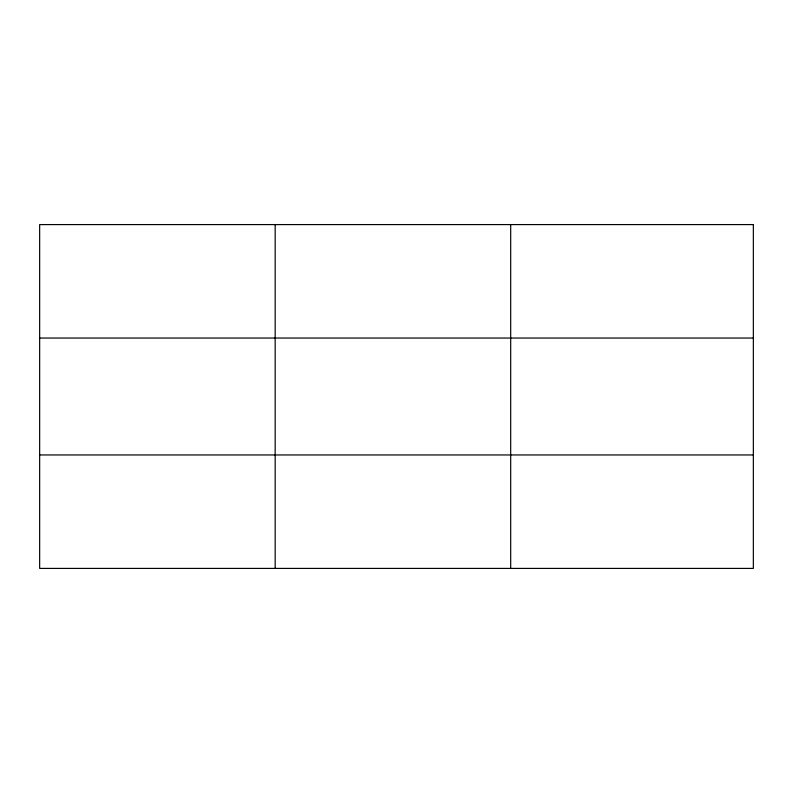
<?xml version="1.0" encoding="UTF-8"?>
<svg xmlns="http://www.w3.org/2000/svg" width="793" height="793" viewBox="0 0 793 793"><rect width="100%" height="100%" fill="white"/><g stroke="black" fill="none" stroke-linecap="round" stroke-linejoin="round"><path stroke-width="1.19" d="M510.692 568.412L510.692 224.588M39.65 338.046L753.35 338.046M39.65 454.954L753.35 454.954M275.171 224.588L275.171 568.412M753.35 224.588L753.35 568.412L39.65 568.412L39.65 224.588L753.35 224.588"/></g></svg>
